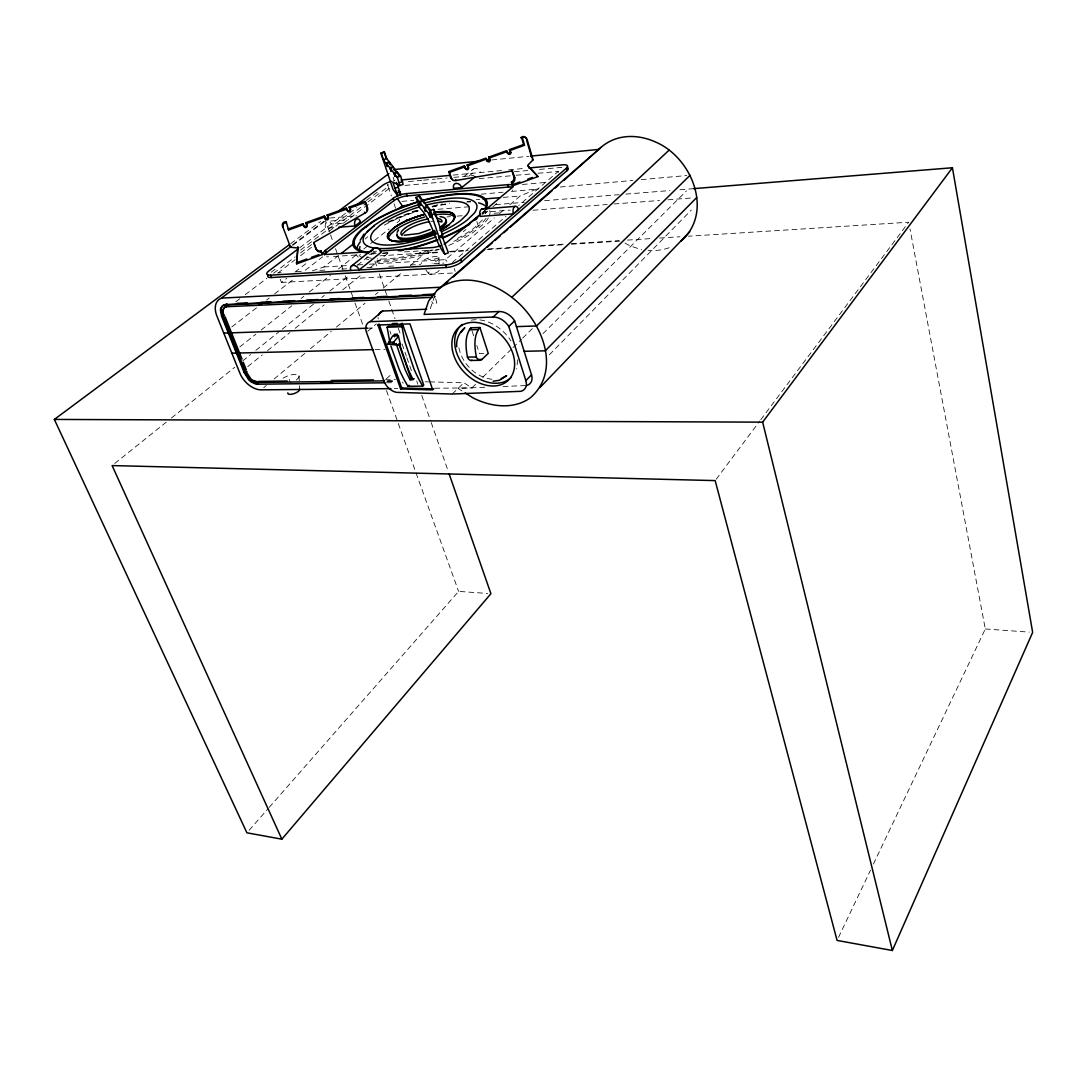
<?xml version="1.0" encoding="UTF-8"?>
<svg xmlns="http://www.w3.org/2000/svg" width="1087" height="1087" viewBox="0 0 1087 1087"><rect width="100%" height="100%" fill="white"/><g stroke="black" fill="none" stroke-linecap="round" stroke-linejoin="round"><path stroke-width="0.75" stroke-dasharray="5 3.75" d="M558.242 172.52L558.283 171.393L518.716 205.511M434.732 295.664L430.139 309.075L427.707 311.222M838.525 937.361L870.497 870.184M873.404 864.083L985.298 628.979L909.982 228.881M716.184 479.258L759.759 421.077M760.764 419.731L908.718 222.21L688.424 236.219M249.14 830.264L268.081 808.66M269.196 807.396L458.605 591.396L487.696 593.461M549.37 354.77L691.318 210.049M482.37 219.954L475.114 227.183A65.913 20.34 -18.1 0 1 454.42 239.887M542.916 333.668L686.495 190.891M475.535 384.336L471.907 387.896L463.877 382.773L430.207 381.904M482.777 377.23L511.773 348.805M512.982 347.609L521.434 339.321M522.643 338.139L532.317 328.668M452.246 394.037L463.877 382.773M386.374 378.86L392.38 373.398M365.259 238.977L367.746 236.735M434.474 297.254L435.697 296.194M452.301 262.524L505.931 216.408M367.732 331.304L376.387 323.885M369.471 264.223L445.48 259.63L494.395 217.93M499.531 213.541L504.681 209.152M509.83 204.777L520.13 196L539.845 187.698M463.279 231.694L465.861 229.52M485.155 213.283L487.723 211.123M492.873 206.788L498.023 202.454M481.813 212.998L484.394 210.837M482.696 214.234L485.278 212.06L510.197 210.117M263.706 387.679L266.301 385.505M274.101 379.01L305.27 353.044M310.461 348.71L331.25 331.399M336.44 327.078L365.028 303.259M375.409 294.604L378.018 292.444M383.208 288.109L402.693 271.886M410.492 265.391L424.772 253.488L439.922 252.524M247.741 366.645L262.225 354.933M267.497 350.666L289.903 332.554M295.175 328.288L324.157 304.849M342.609 289.93L362.379 273.951M370.273 267.565L388.725 252.646M114.746 463.456L166.175 422.232M171.447 418.006L234.751 367.257M242.659 360.911L250.567 354.579M255.853 350.34L280.908 330.258M282.226 329.198L313.871 303.83M321.779 297.485L324.429 295.379M329.701 291.153L348.153 276.343M357.324 265.255L372.99 252.741L377.963 252.415M468.714 176.284L472.478 173.281A4.919 3.75 53 0 1 473.253 169.178A4.919 3.75 53 0 1 477.22 168.798L478.266 169.436A4.919 3.75 53 0 1 480.427 172.534M464.434 176.189L473.239 169.178M239.833 346.875L255.825 334.252M261.152 330.04L291.792 305.827M301.126 298.463L303.789 296.357M309.116 292.145L330.434 275.31M338.424 268.992L357.079 254.249M363.737 248.991L373.058 241.627M374.39 240.567L389.051 228.99M397.04 222.672L399.703 220.566L398.671 217.509M312.295 270.88L323.858 266.981L338.492 255.567M231.776 326.915L257.171 307.322M266.532 300.107L269.209 298.042M274.549 293.925L294.591 278.462M305.284 270.215L322.662 256.804M280.229 279.25L281.438 282.43L286.819 278.299M294.903 272.103L308.368 261.777M277.946 273.095L295.188 259.657M300.569 255.662L312.58 246.477M343.37 223.215L391.524 186.719M235.797 301.806L239.847 298.735M245.241 294.659L266.831 278.34M273.571 273.245L295.161 256.926M300.555 252.85L312.689 243.678M328.885 231.436L366.659 202.889M368.004 201.869L388.236 186.57A17.786 13.058 53.4 0 1 387.638 184.45M299.767 247.687L345.435 213.365M271.125 272.266L275.147 269.236M300.623 250.024L356.971 207.549M366.36 200.47L379.771 190.361M290.677 243.678L320.556 221.463M292.634 244.643L323.858 221.368M292.552 245.431L325.122 221.15M438.958 257.701L437.096 258.393A9.348 3.03 -18.1 0 1 427.843 259.019L427.368 258.421M491.827 159.938L528.812 156.297M453.116 175.089L501.868 170.523M508.594 169.885L525.415 168.308M408.454 181.597L421.905 180.347M423.577 180.184L435.343 179.097M437.028 178.947L447.11 178.01M453.836 177.385L474 175.51M514.341 171.76L527.793 170.51M539.546 169.423L563.08 167.235M404.989 185.415L450.494 181.325M479.109 178.635L514.504 175.469M516.162 175.252L531.339 173.934M538.065 173.241L558.297 171.474M401.918 201.394L413.712 200.321M481.133 194.193L503.036 192.209M511.461 191.448L538.432 188.989M560.335 187.005L632.811 180.428M641.235 179.654L686.739 175.523M522.371 184.477L545.919 182.412M476.364 199.641L479.734 199.356M503.295 197.399L520.13 196M329.714 218.025L356.781 215.837M412.625 211.326L417.707 210.919M438.007 209.275L470.155 206.679M495.536 204.628L524.314 202.304M544.614 200.674L619.074 194.668M625.84 194.111L669.837 190.565M679.986 189.749L693.52 188.649M330.828 221.028L348.764 219.601M342.554 223.215L331.168 224.099A4.973 3.166 83.8 0 0 329.225 221.531M446.947 216.911L450.331 216.653M457.07 216.136L462.138 215.742M494.191 213.256L502.629 212.604M532.997 210.253L607.239 204.505M613.978 203.989L659.537 200.47M667.975 199.804L693.289 197.848M333.818 227.618L325.652 228.243A4.973 3.166 83.8 0 1 326.793 221.666M373.262 251.423L376.632 251.206M333.6 256.478L360.599 254.738M369.036 254.195L375.789 253.76M382.542 253.325L390.98 252.782M404.486 251.912L433.183 250.051M379.988 255.825L440.996 251.953M449.474 251.41L468.117 250.227M488.457 248.937L564.71 244.086M571.49 243.651L618.938 240.635M627.416 240.091L652.839 238.474M659.605 238.053L679.946 236.762M450.018 251.885L466.853 250.812M487.058 249.534L564.479 244.629M571.218 244.208L620.025 241.11M323.858 266.981L349.199 265.445M357.65 264.929L362.718 264.63M281.193 272.701L277.824 272.905M296.303 271.736L304.74 271.315M319.85 270.35L328.301 269.929M341.726 269.06L348.479 268.734M366.93 267.565L373.656 267.239M388.698 266.288L397.095 265.853M410.451 264.997L420.52 264.481M433.89 263.611L443.944 263.095M281.438 282.43L453.972 272.959M484.734 387.257L458.089 388.385L462.79 391.388M503.05 386.496L524.695 385.586M367.406 328.192L375.885 327.907M375.056 349.566L385.206 349.307M483.851 353.465L479.435 353.56L476.799 345.517M385.328 379.771L395.478 379.635M387.529 380.803L395.981 380.708M386.782 381.265L395.22 381.157M387.719 381.686L396.171 381.591M386.524 382.773L394.975 382.678M394.336 388.602L397.706 388.575M434.8 388.236L472.532 387.882M425.166 381.768L428.523 381.863M985.298 628.979L1029.267 632.118M491.99 379.241C474.883 377.379 460.603 362.066 458.456 345.19M624.998 243.012L627.702 244.657A61.66 50.437 48.5 0 0 641.778 249.358M445.48 259.63L446.879 261.396M425.846 269.929L428.536 273.584M289.142 379.404L290.854 383.833M324.633 218.433L332.649 240.743M335.516 248.706L342.948 269.427M345.245 275.813L352.691 296.534M354.973 302.906L363.561 326.807M386.469 390.559L458.605 591.396M389.907 331.059L391.035 334.239M374.893 261.057L376.564 265.853M379.349 273.856L386.605 294.645M388.833 301.045L394.975 318.627M398.318 328.233L400.546 334.619M416.729 381.007L417.843 384.2M421.742 395.396L430.669 420.982M431.226 422.585L448.523 472.152M402.081 343.981L406.348 356.196M406.878 357.705L411.606 371.251M388.236 186.57L391.388 195.918M394.01 203.69L395.573 208.296M435.642 298.612L436.757 302.662A4.959 2.935 86.9 0 1 431.811 301.493M454.23 268.462L455.195 271.397M472.071 331.005L473.647 335.842M476.853 221.544L478.28 226.096M393.168 177.235L394.051 180.428M439.121 264.182L438.89 257.402A9.389 3.057 -18.1 0 0 428.237 258.067L426.036 258.978A9.389 3.057 -18.1 0 0 421.348 263.842M299.02 375.735L299.414 384.078M299.496 385.736L299.659 389.078M669.212 247.714A61.66 50.437 48.5 0 1 648.11 250.282M378.208 318.994A12.12 8.506 49 0 1 378.14 317.649M424.772 253.488A17.419 12.731 51.3 0 1 417.218 251.831M403.195 383.235A4.715 2.881 88.8 0 1 402.557 382.053M489.761 210.565A70.247 21.726 -18.1 0 1 488.919 216.775M488.335 217.93A70.247 21.726 -18.1 0 1 483.457 224.112L473.633 232.061A70.247 21.726 -18.1 0 1 448.428 245.594M439.42 249.236A70.247 21.726 -18.1 0 1 376.306 262.021M358.221 257.035A70.247 21.726 -18.1 0 1 356.414 254.63M389.132 222.237A70.247 21.726 -18.1 0 1 418.21 210.701M432.028 206.815A70.247 21.726 -18.1 0 1 446.349 203.853M466.758 201.978A70.247 21.726 -18.1 0 1 470.331 202.06M484.924 210.484A70.424 21.455 -18.1 0 1 481.962 214.18M387.855 252.7A70.424 21.455 -18.1 0 1 382.692 253.162M376.251 253.42A70.424 21.455 -18.1 0 1 373.303 253.393M486.011 218.256A68.902 21.278 -18.1 0 1 481.935 223.148L472.315 230.933A68.902 21.278 -18.1 0 1 450.602 242.863M432.001 250.2A68.902 21.278 -18.1 0 1 376.904 260.337M368.71 259.508A68.902 21.278 -18.1 0 1 365.993 258.883M362.732 257.741A68.902 21.278 -18.1 0 1 359.131 255.486M387.937 222.115A68.902 21.278 -18.1 0 1 416.375 210.565M432.952 205.905A68.902 21.278 -18.1 0 1 442.341 203.908M467.315 201.516A68.902 21.278 -18.1 0 1 470.725 201.666M485.278 210.796A65.913 20.34 -18.1 0 1 485.4 213.555M429.175 250.092A65.913 20.34 -18.1 0 1 377.352 258.923M371.509 258.285A65.913 20.34 -18.1 0 1 365.775 256.709M384.336 225.104A65.913 20.34 -18.1 0 1 418.006 210.946M432.286 206.965A65.913 20.34 -18.1 0 1 449.678 203.704M430.887 221.449A21.455 6.617 -18.1 0 1 433.971 221.137M471.187 320.203A36.116 26.237 46.3 0 1 510.985 341.019M517.33 359.824A36.116 26.237 46.3 0 1 516.243 368.955M283.068 378.194A10.557 3.777 -20.3 0 1 297.036 374.485A10.557 3.777 -20.3 0 1 295.27 380.627M439.094 258.176A9.389 3.057 -18.1 0 1 432.028 263.203M439.148 270.201A5.612 1.861 -18.2 0 1 434.487 273.394A5.612 1.861 -18.2 0 1 428.672 273.72A5.612 1.861 -18.2 0 1 431.335 270.636M387.434 185.266A9.769 2.745 -18.2 0 1 388.562 184.79M393.766 180.782A9.783 2.731 -18.2 0 1 394.894 180.591M512.751 189.994A10.476 3.166 -17.2 0 1 512.167 190.538M438.428 249.127A11.06 3.533 -18 0 1 435.697 249.738M328.532 256.804A10.625 3.234 -19 0 1 326.616 256.79M484.802 210.892A5.286 2.976 85.2 0 1 485.278 212.06"/><path stroke-width="1.5" d="M456.703 346.821C456.064 339.511 459.04 332.35 464.815 327.798L460.942 332.459M296.697 263.856L297.879 247.062L296.697 263.856L322.445 254.535L320.978 250.934A4.525 4.375 -18.3 0 1 315.733 248.216L313.776 242.849M429.976 210.756L433.686 209.329L434.61 210.96L442.626 235.159L442.192 236.572L448.387 252.823L444.787 254.141L430.031 210.647L432.558 218.419L429.256 214.248L431.661 213.378M398.481 175.32L398.345 174.586M465.154 392.883L472.94 397.856A71.253 51.891 46.6 0 0 530.673 397.543C562.658 369.267 540.932 319.007 511.76 297.308A71.253 51.891 46.6 0 0 437.096 290.297L428.645 300.99L424.066 314.428L498.974 311.521A15.925 11.767 46.8 0 1 514.64 320.882L531.516 374.838A12.283 8.981 44.8 0 1 526.353 385.518M449.08 473.755L490.916 593.692L281.859 839.178L112.11 465.576L715.164 480.603L837.072 940.418L892.359 950.5L1032.65 632.362L952.429 167.751L693.52 188.649M680.747 241.368C714.363 212.386 691.794 157.004 655.23 141.894A61.66 50.437 48.5 0 0 601.165 147.248L437.096 290.297M285.759 222.468L286.098 221.775L288.639 229.968L303.436 224.642L302.947 223.705L288.191 229.017L288.639 229.968M397.135 232.292L398.549 229.833M479.883 327.5C473.225 335.693 474.598 347.473 476.391 357.161A7.582 4.334 88.4 0 0 482.017 359.389L488.253 353.37L479.883 327.5L471.011 327.785C464.312 335.897 465.739 347.731 467.505 357.351A7.555 4.362 88.4 0 0 472.111 360.273M360.164 240.268L364.05 234.031M394.717 344.035C389.757 344.565 399.228 336.861 398.331 335.666L392.76 335.842L387.597 344.226L400.478 344.864L398.331 335.666M892.359 950.5L762.653 422.15L952.429 167.751M471.011 327.785L469.407 329.823L478.28 329.538M563.745 180.483L601.165 147.248M539.899 387.638L689.742 231.748M525.85 380.627L508.784 326.494A16.006 11.78 46.7 0 0 493.05 317.064L369.811 321.711A12.242 8.506 48.9 0 0 366.496 332.364L383.956 381.034A13.465 9.28 47.2 0 0 396.429 392.353L452.246 394.037L520.7 391.32A12.351 8.995 44.8 0 0 525.85 380.627L531.516 374.838M696.658 197.589L545.266 350.816L524.165 351.305M526.149 138.593A3.193 3.003 -60.4 0 0 521.013 137.601L521.923 138.348A3.193 3.003 -60.3 0 1 527.073 139.34L533.078 159.857L527.616 165.387L537.983 176.57L513.105 185.632L511.42 182.168A4.484 4.226 -55 0 0 513.825 176.746L511.8 169.993L514.722 177.561A4.484 4.226 -54.9 0 1 512.317 182.996L513.105 185.632M690.109 175.224L536.57 325.964L516.434 326.63M442.178 225.743L444.624 223.392A25.708 7.894 -18.1 0 0 440.058 216.626M508.784 326.494L514.64 320.882M493.05 317.064L498.974 311.521M422.612 386.13L423.753 385.111L403.155 325.76L388.222 326.277L387.108 327.241L389.73 341.549M511.76 297.308L669.076 150.169M390.885 346.046L399.106 369.172A141.989 81.742 86.8 0 0 404.228 379.784L407.883 386.279L408.97 385.26M404.486 228.542L402.217 230.634A21.482 6.59 -18.1 0 0 401.185 234.493M401.714 387.964L379.078 324.035L377.95 325.013L400.627 388.969L401.714 387.964L433.795 388.874M389.907 231.776A35.015 10.734 -18.1 0 0 398.453 241.531A35.083 10.748 -18.1 0 0 435.534 232.55A35.015 10.734 -18.1 0 1 398.453 241.531A35.083 10.748 -18.1 0 1 389.839 231.748L394.01 228.012A35.083 10.748 -18.1 0 1 423.944 214.574A35.273 10.802 -18.1 0 0 393.779 227.917L389.649 231.708A35.273 10.802 -18.1 0 0 398.25 241.545A35.273 10.802 -18.1 0 0 435.588 232.509M367.27 231.803L374.336 225.471L367.107 231.83A59.581 18.139 -18.1 0 0 377.963 248.447A59.581 18.139 -18.1 0 0 436.064 236.83M396.157 343.641L404.948 369.077A142.315 81.525 86.8 0 0 410.044 379.716L414.229 378.738M403.087 325.76L401.973 326.739L387.108 327.241M403.155 325.76L402.041 326.739L404.649 341.114L413.957 368.914A142.805 81.185 86.9 0 0 419.038 379.594L422.68 386.13L407.883 386.279M401.089 324.198L402.204 323.219M445.262 283.87L447.803 281.642M452.899 277.199L484.748 249.399M487.302 247.184L492.397 242.741M494.952 240.512L500.047 236.069M503.865 232.727L507.683 229.398M510.238 227.169L552.278 190.483M554.832 188.268L558.65 184.926M268 275.038A10.707 3.247 -19.6 0 0 271.56 277.525L446.444 267.511A11.441 3.777 -17.9 0 0 461.595 261.94L567.115 170.564A10.449 3.125 -16.6 0 0 566.843 167.371M513.417 213.867L518.513 209.465A5.353 2.921 85.5 0 0 516.719 206.666L515.958 206.34A5.353 2.921 85.5 0 0 513.404 208.541A5.353 2.921 85.5 0 0 513.417 213.867L480.101 216.408A5.286 2.976 85.2 0 1 480.101 211.15A5.286 2.976 85.2 0 1 482.696 208.976L483.47 209.302M298.422 248.706L268.869 270.908A10.721 3.234 -19.6 0 0 270.649 275.147L445.602 264.943A11.454 3.764 -17.9 0 0 460.766 259.372L566.436 168.145A10.449 3.125 -16.6 0 0 562.4 164.844L528.771 167.996M370.219 321.589L382.638 311.031L426.743 309.224M480.522 214.085L447.029 242.184A11.074 3.519 -18 0 1 444.175 244.059M485.672 209.75L511.447 188.133A10.476 3.152 -17.2 0 0 507.819 184.654L406.389 193.595A10.068 2.908 -18.2 0 0 393.114 198.391L325.448 250.363L326.304 252.741A10.625 3.234 -19 0 0 324.429 254.969M245.458 371.618L244.208 372.624L248.774 379.893A10.924 7.025 49.3 0 0 251.287 381.985L255.119 383.806A14.552 9.362 49.3 0 0 256.912 384.2L384.839 382.787M247.021 371.591L244.208 372.624L221.599 316.222L220.416 310.162A11.033 7.147 51 0 1 221.177 307.499L221.87 306.534A12.365 8.003 51 0 1 224.153 305.094L433.781 295.148M461.649 187.616A5 3.764 52.7 0 0 459.448 184.477L458.388 183.825A5 3.764 52.7 0 0 454.38 184.192A5 3.764 52.7 0 0 453.632 188.323L461.649 187.616L475.427 176.556M478.334 216.53L469.897 223.311A69.052 21.033 -18.1 0 1 442.083 237.795M474.571 220.389L477.03 218.405L475.889 218.501M350.802 270.473A5.435 3.804 51 0 1 351.386 266.138L373.615 248.461M341.141 253.502L354.444 243.135M398.304 208.921L402.299 205.81L409.025 205.253M326.304 252.741L393.888 200.674A10.068 2.921 -18.2 0 1 407.149 195.891L508.539 187.046A10.476 3.166 -17.2 0 1 512.779 187.467M355.028 225.987L360.476 221.816A5.027 3.125 84.1 0 0 358.547 219.207L357.732 218.908A5.027 3.125 84.1 0 0 355.001 220.987A5.027 3.125 84.1 0 0 355.028 225.987L338.709 227.237M221.802 314.537L221.639 316.344L224.52 315.298M227.808 305.76L224.778 307.322M348.112 211.34L350.802 209.329M354.838 206.299L383.045 185.103A9.783 2.731 -18.2 0 1 391.402 181.339M226.925 303.844L225.62 304.822L226.504 306.738L432.789 297.322M281.859 839.178L246.912 832.805L54.35 419.433L289.319 244.684M390.953 388.643L261.111 389.839A19.77 12.731 49.3 0 1 245.173 381.496L243.542 379.526A19.77 12.731 49.3 0 1 239.833 373.045L216.911 316.072A20.232 13.112 51 0 1 220.865 298.436L291.207 246.45M338.682 211.027L388.888 173.58M306.534 224.615A1.535 1.481 -14.2 0 1 305.61 226.517A1.535 1.481 -14.2 0 1 303.653 225.648L304.143 226.585A1.535 1.495 -14.4 0 0 306.099 227.468A1.535 1.495 -14.4 0 0 307.023 225.552L305.827 222.672L324.266 216.055L325.489 218.908A1.522 1.495 -20.7 0 0 327.418 219.791A1.522 1.495 -20.7 0 0 328.356 217.876L327.133 215.022L346.291 208.133L347.541 210.987A1.522 1.481 -28 0 0 349.457 211.87A1.522 1.481 -28 0 0 350.408 209.954L349.144 207.114L364.96 201.435L367.515 207.97A4.022 3.927 -32.2 0 1 365.028 213.038L313.79 242.469L316.249 249.195A4.525 4.375 -18.4 0 0 321.48 251.912M501.229 378.561L506.637 375.708L499.531 380.233L493.104 381.265M430.221 229.506L418.862 233.515L404.255 235.24M512.222 184.804L519.98 181.977M527.738 179.138L532.385 177.453M438.999 236.477L442.626 235.159M438.577 237.876L442.192 236.572M452.477 179.477A4.008 3.845 -53.1 0 1 450.562 177.249L448.754 171.583L464.312 165.958L465.739 168.702A1.522 1.454 -55.1 0 0 467.587 169.613A1.522 1.454 -55.1 0 0 468.551 167.697L467.125 164.939L485.848 158.172L487.302 160.903A1.522 1.44 -57 0 0 489.136 161.814A1.522 1.44 -57 0 0 490.101 159.898L488.647 157.153L506.569 150.685L508.037 153.403A1.522 1.44 -58.5 0 0 509.857 154.313A1.522 1.44 -58.5 0 0 510.822 152.397L509.355 149.666L523.608 144.517L524.518 145.278L510.238 150.441M448.754 171.583L449.542 172.398L465.127 166.759M467.94 165.74L486.704 158.96M489.503 157.941L507.452 151.46M415.927 197.413L419.256 201.611L422.761 200.348L419.419 196.163L415.927 197.413L419.881 207.984C432.871 221.476 433.985 240.567 444.787 254.141M419.256 201.611L420.751 205.484L419.854 202.372L423.373 201.109L428.183 208.296M419.854 202.372L423.957 207.563L427.517 206.272M423.957 207.563L425.479 211.489L424.582 208.351L428.142 207.06L431.199 210.878M424.582 208.351L428.618 213.446L431.023 212.576M296.235 262.85L306.806 259.019M311.344 257.374L318.899 254.643M431.892 214.75L435.534 213.432M396.456 182.385L400.899 194.519L397.706 195.66L392.72 181.937L399.758 185.673L399.119 182.847L402.435 181.651L400.587 176.108L397.611 172.357L394.309 173.54L395.138 176.461L393.779 172.874L390.301 168.431L393.562 167.262L397.706 173.58M399.608 185.551L403.073 184.477L402.435 181.651M394.866 188.364L398.073 187.209M305.827 222.672L306.317 223.609L324.796 216.979L325.489 218.908M327.133 215.022L327.663 215.933L346.848 209.044M349.144 207.114L349.715 208.011L365.572 202.318M396.864 193.16L400.07 192.005M397.706 195.66L393.1 189.559L381.333 154.571C379.852 147.723 383.548 162.697 386.007 162.968L389.228 161.814L390.233 164.708M386.51 163.607L389.744 162.452L393.032 166.61L389.785 167.778L386.51 163.607L387.38 166.515L386.007 162.968M393.779 172.874L397.081 171.692M394.309 173.54L397.258 177.303L400.587 176.108M381.292 153.131L384.01 151.65M381.36 153.484L384.499 151.99M383.453 159.707L386.646 158.566L389.228 161.814M382.638 311.031L382.23 311.14A12.12 8.506 49 0 0 379.567 313.138M450.562 177.249L451.336 178.064A4.022 3.845 -53 0 0 456.255 180.442L512.697 170.808M227.156 306.249L225.43 306.833A10.802 6.998 51 0 0 223.08 312.2M394.309 169.531L480.06 161.093M486.786 160.441L490.142 160.102M530.497 156.134L599.426 149.354M400.994 179.98L449.746 175.415M434.379 294.618L224.805 304.605A12.365 8.003 51 0 0 222.522 306.045L221.83 307.01A11.033 7.147 51 0 0 221.327 308.219M483.09 199.084L499.925 197.671M324.633 218.433L328.016 218.161M481.921 209.03L515.197 206.381M406.456 220.05L409.826 219.791M365.246 226.898L366.292 226.816M371.564 251.545L327.663 254.412A10.639 3.22 -19 0 1 325.448 250.363M380.015 250.988L432.354 247.551A11.074 3.519 -18 0 0 440.371 245.73M222.006 298.069L441.431 287.199M237.075 303.368L247.225 302.893M260.758 302.254L270.908 301.778M282.742 301.221L294.577 300.664M306.425 300.107L318.26 299.55M330.108 299.007L340.258 298.531M352.093 297.974L363.941 297.417M377.474 296.778L387.624 296.303M399.459 295.746L411.307 295.188M423.142 294.645L434.99 294.088M258.842 303.803L262.225 303.653M392.298 323.573L397.258 323.396M377.95 325.013L409.962 323.885L432.721 389.893L400.627 388.969M223.759 333.098L229.126 332.921L232.238 340.666M229.914 332.894L367.406 328.192M388.67 342.215L394.255 342.052M400.478 344.864L389.132 344.185M231.844 353.193L237.197 353.058L244.833 372.121L246.396 372.094L250.825 378.792A8.927 5.748 49.3 0 0 252.809 380.287L257.959 381.931M237.985 353.044L373.357 349.606M467.437 357.147L476.31 356.957M477.587 359.484L482.017 359.389M470.984 360.476L479.843 360.3M287.308 381.048L258.584 381.415L257.334 382.447L252.184 380.79A8.941 5.748 49.3 0 1 250.2 379.309L245.771 372.61L223.08 315.814L223.868 315.787L223.093 312.2M331.25 380.477L373.507 379.92M410.044 379.716L413.169 379.676A142.479 81.403 86.9 0 1 408.087 369.023L399.323 343.546M384.146 380.858L257.334 382.447L258.067 384.282M320.855 382.08L332.69 381.931M54.35 419.433L762.653 422.15M290.066 246.287L290.528 247.265L298.354 248.04M257.999 383.738L257.537 383.684A14.552 9.362 49.3 0 1 255.744 383.29L255.051 383.072M393.779 227.917L393.956 227.985A35.015 10.734 -18.1 0 1 423.944 214.615M521.013 137.601L522.575 138.674L524.518 145.278M252.727 381.985L253.529 382.42M532.154 159.069L533.078 159.857M509.355 149.666L510.822 152.397M537.983 176.57L527.847 165.822M508.037 153.403L507.14 152.628A1.522 1.427 -58.6 0 0 508.961 153.525A1.522 1.427 -58.6 0 0 509.939 151.623M513.825 176.746L514.722 177.561M488.647 157.153L490.101 159.898M511.42 182.168L512.317 182.996M487.302 160.903L486.446 160.115A1.522 1.44 -57.1 0 0 488.28 161.012A1.522 1.44 -57.1 0 0 489.245 159.096M467.125 164.939L468.551 167.697M464.312 165.958L465.739 168.702M455.453 179.6L456.255 180.442M249.399 379.39L247.768 377.474M398.114 190.864L400.899 194.519M402.299 205.81L397.298 198.473M364.96 201.435L367.515 207.97M364.43 212.128L365.028 213.038M428.876 209.995L428.808 209.084M246.233 375.069L246.98 376.333M324.266 216.055L324.796 216.979M322.445 254.535L320.978 250.934M315.733 248.216L316.249 249.195M286.098 221.775A3.22 3.139 -8.8 0 0 282.498 225.96L282.933 226.898A3.234 3.139 -9 0 1 286.547 222.713M226.273 304.333L226.707 305.284M394.051 169.518L394.377 170.156L394.187 169.137M433.618 209.438L433.917 210.117M225.145 316.86L242.021 359.077M243.271 362.202L246.396 370.028M224.778 322.065L227.89 329.823M233.474 343.764L236.572 351.509M270.649 275.147L271.56 277.525M282.498 225.96L290.528 247.265M302.947 223.705L304.143 226.585M306.317 223.609L307.023 225.552M327.663 215.933L328.356 217.876M398.929 344.063L411.09 378.779M349.715 208.011L350.408 209.954M346.291 208.133L346.97 210.076A1.522 1.481 -27.9 0 0 348.886 210.96A1.522 1.481 -27.9 0 0 349.824 209.044M393.114 198.391L393.888 200.674M397.258 177.303L399.119 182.847M389.744 162.452L390.464 164.64M390.301 168.431L391.171 171.352L389.785 167.778M384.567 152.357L386.646 158.566M386.143 158.254L384.295 152.724M406.389 193.595L407.149 195.891M429.256 214.248L430.194 217.373L428.618 213.446M445.602 264.943L446.444 267.511M423.373 201.109L424.039 203.106M419.419 196.163L420.37 199.043M434.365 211.517L436.186 217.101M460.766 259.372L461.595 261.94M223.202 316.249L222.441 312.703A10.816 6.998 50.9 0 1 224.792 307.336M449.542 172.398L451.336 178.064M507.819 184.654L508.539 187.046M526.611 140.169L531.692 157.493M521.665 137.927L523.608 144.517M566.436 168.145L567.115 170.564M394.567 336.725L394.119 334.334L397.285 334.225L397.72 336.63M221.232 312.377L221.055 309.673A11.033 7.147 51 0 1 221.15 308.912M378.521 315.189A12.12 8.506 49 0 1 378.955 314.102M251.912 381.469A10.911 7.025 49.3 0 1 251.07 380.871M421.62 200.633A70.424 21.455 -18.1 0 1 486.242 208.174M469.679 224.153A70.424 21.455 -18.1 0 1 442.477 238.135M438.02 239.901A70.424 21.455 -18.1 0 1 406.321 249.548M403.25 250.214A70.424 21.455 -18.1 0 1 400.057 250.839M368.072 253.04A70.424 21.455 -18.1 0 1 361.373 229.778L371.591 222.183A70.424 21.455 -18.1 0 1 417.014 202.005M423.033 200.633A69.052 21.033 -18.1 0 1 484.951 208.432M437.463 239.629A69.052 21.033 -18.1 0 1 398.358 250.662M369.145 252.442A69.052 21.033 -18.1 0 1 362.46 229.67L372.461 222.224A69.052 21.033 -18.1 0 1 417 202.413M356.794 248.95A68.902 21.278 -18.1 0 1 360.368 241.776M478.606 202.875A68.902 21.278 -18.1 0 1 484.489 205.294M401.959 235.539A21.455 6.617 -18.1 0 1 403.155 233.433L405.655 231.123A21.455 6.617 -18.1 0 1 429.256 221.707M437.925 221.177A21.455 6.617 -18.1 0 1 440.833 221.83M404.717 228.324A21.482 6.59 -18.1 0 1 428.346 218.908M437.015 218.378A21.482 6.59 -18.1 0 1 441.893 221.965M424.691 203.024A59.581 18.139 -18.1 0 1 474.054 213.446L467.328 219.914A59.581 18.139 -18.1 0 1 441.879 234.439M374.186 225.498A59.581 18.139 -18.1 0 1 418.278 204.845M425.615 205.185A51.592 15.707 -18.1 0 1 466.703 214.696L460.956 220.294A51.592 15.707 -18.1 0 1 441.254 231.762M436.689 233.746A51.592 15.707 -18.1 0 1 384.649 244.996A51.592 15.707 -18.1 0 1 374.105 230.621L380.205 225.131A51.592 15.707 -18.1 0 1 419.365 206.91M433.985 212.305A35.273 10.802 -18.1 0 1 452.994 220.865L448.836 224.819A35.015 10.734 -18.1 0 1 440.14 230.308M449.013 224.696A35.273 10.802 -18.1 0 1 440.249 230.24A35.083 10.748 -18.1 0 0 448.89 224.792M388.711 237.591A34.988 10.775 -18.1 0 1 390.722 234.153L394.826 230.39A34.988 10.775 -18.1 0 1 424.718 216.992M434.705 214.886A34.988 10.775 -18.1 0 1 454.746 217.264M441.716 226.191A25.708 7.894 -18.1 0 1 439.719 227.631M434.786 230.485A25.708 7.894 -18.1 0 1 408.644 238.257A25.708 7.894 -18.1 0 1 397 233.8M446.037 220.335A25.694 7.908 -18.1 0 1 445.113 224.887L442.205 227.686A25.694 7.908 -18.1 0 1 440.208 229.126M435.276 231.979A25.694 7.908 -18.1 0 1 409.147 239.751A25.694 7.908 -18.1 0 1 397.502 235.281M359.539 249.507A65.913 20.34 -18.1 0 1 359.987 246.6M511.27 377.311A36.116 26.237 46.3 0 1 466.527 369.064A36.116 26.237 46.3 0 1 462.233 324.347M299.659 389.078A6.305 2.296 -20.4 0 1 293.775 393.711A6.305 2.296 -20.4 0 1 287.824 392.855M327.826 216.952A1.522 1.481 -20.6 0 1 326.902 218.867A1.522 1.481 -20.6 0 1 324.959 217.984M366.917 207.073A4.022 3.913 -32.2 0 1 366.713 210.09M351.386 266.138A5.435 3.804 51 0 1 355.558 265.894L356.699 266.614A5.435 3.804 51 0 1 359.145 269.984L381.279 252.198A5.34 3.804 51.3 0 0 378.887 248.882L377.76 248.176A5.34 3.804 51.3 0 0 372.705 250.309M467.736 166.882A1.522 1.454 -55.2 0 1 466.771 168.798A1.522 1.454 -55.2 0 1 464.923 167.901M452.776 221.014A35.015 10.734 -18.1 0 0 433.93 212.508A35.083 10.748 -18.1 0 1 452.831 220.974M452.505 350.653A36.197 26.251 46.3 0 0 504.151 383.331A36.197 26.251 46.3 0 0 493.063 328.519A36.197 26.251 46.3 0 0 452.505 350.653"/></g></svg>
